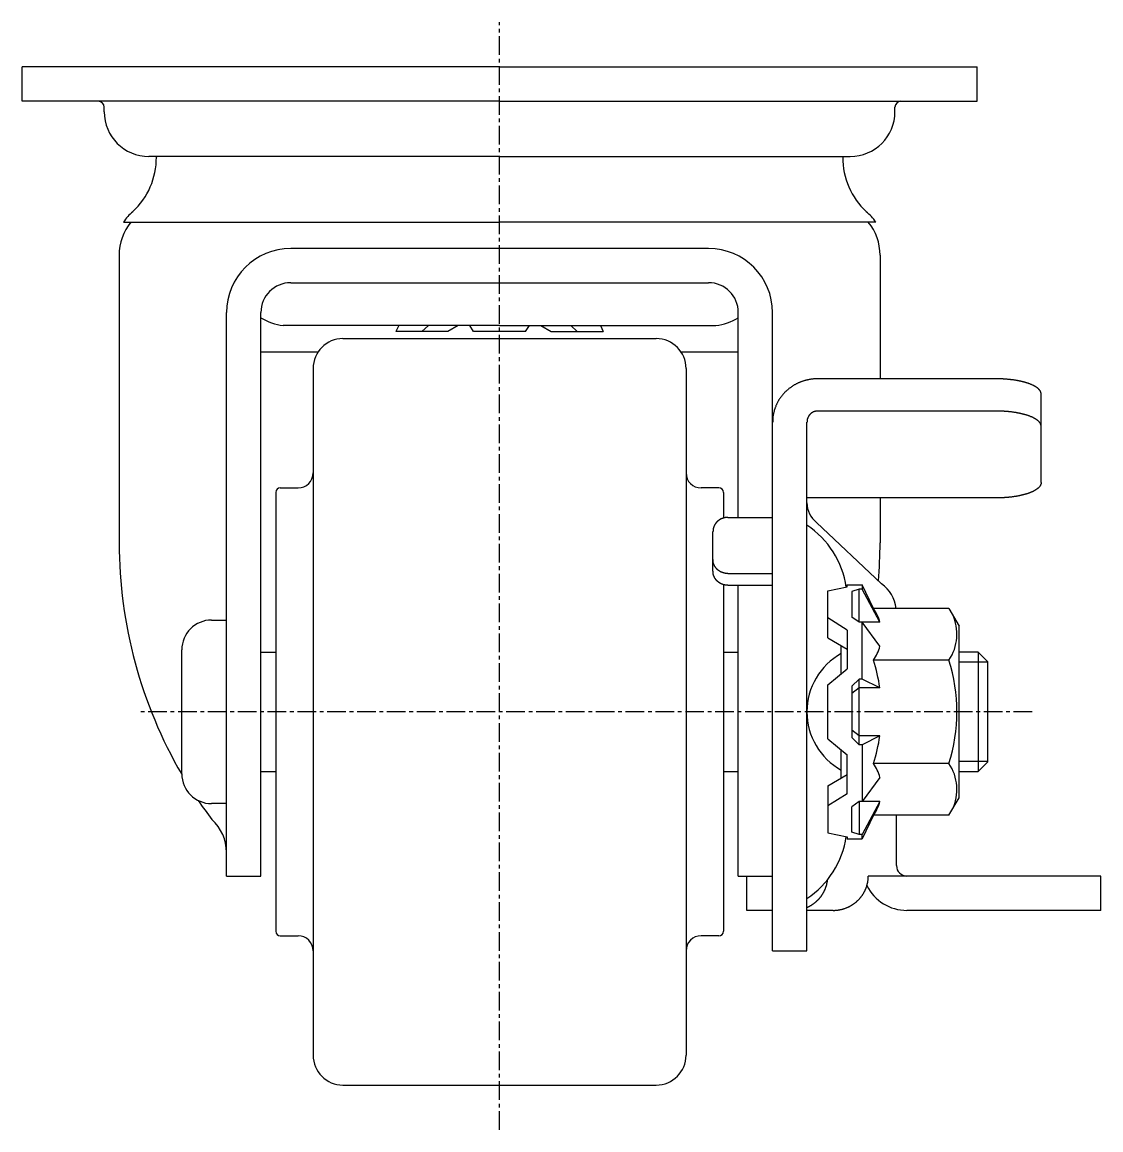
# Model space of a CAD drawing. Extents: x -3854 to -3650, y -478 to -148.
# Drawn here: x -3853.8 to -3781.5, y -350.7 to -276.5 of the extents above; entities that cross this region are included whole.
import ezdxf

# ---------------------------------------------------------------- set-up
doc = ezdxf.new("R2010")
doc.units = 0
doc.linetypes.add('CENTER', pattern=[2, 1.25, -0.25, 0.25, -0.25])
doc.layers.get('0').update_dxf_attribs({"linetype": 'CONTINUOUS'})
doc.layers.get('DEFPOINTS').update_dxf_attribs({"linetype": 'CONTINUOUS'})
doc.layers.add('CENTER', color=1, linetype='CENTER')

msp = doc.modelspace()

# ---------------------------------------------------------------- linework, layer by layer
at = {"color": 7, "linetype": 'CONTINUOUS'}
for p, q in [((-3821.774, -279.506), (-3853.774, -279.506)), ((-3853.774, -281.806), (-3853.774, -279.506)), ((-3821.774, -279.506), (-3789.774, -279.506)), ((-3789.774, -281.806), (-3789.774, -279.506)), ((-3821.774, -281.806), (-3853.774, -281.806)), ((-3821.774, -281.806), (-3789.774, -281.806)), ((-3848.274, -282.506), (-3848.274, -282.206)), ((-3795.274, -282.506), (-3795.274, -282.206)), ((-3821.774, -285.506), (-3845.274, -285.506)), ((-3844.774, -285.506), (-3844.774, -285.557)), ((-3821.774, -285.506), (-3798.274, -285.506)), ((-3798.774, -285.506), (-3798.774, -285.557)), ((-3846.992, -289.906), (-3821.774, -289.906)), ((-3796.557, -289.906), (-3821.774, -289.906)), ((-3847.274, -292.116), (-3847.274, -311.384)), ((-3807.774, -291.666), (-3835.774, -291.666)), ((-3796.274, -292.116), (-3796.274, -300.399)), ((-3835.774, -293.958), (-3807.774, -293.958)), ((-3840.074, -333.706), (-3840.074, -295.966)), ((-3837.774, -333.706), (-3837.774, -295.958)), ((-3805.774, -309.682), (-3805.774, -295.958)), ((-3803.474, -338.706), (-3803.474, -295.966)), ((-3821.774, -296.831), (-3836.274, -296.831)), ((-3828.531, -296.831), (-3828.724, -297.231)), ((-3825.239, -297.231), (-3828.724, -297.231)), ((-3826.548, -296.831), (-3826.982, -297.231)), ((-3824.546, -296.831), (-3825.239, -297.231)), ((-3823.517, -297.231), (-3823.777, -296.831)), ((-3820.032, -297.231), (-3823.517, -297.231)), ((-3821.774, -296.831), (-3807.274, -296.831)), ((-3820.032, -297.231), (-3819.772, -296.831)), ((-3819.003, -296.831), (-3818.31, -297.231)), ((-3818.31, -297.231), (-3814.824, -297.231)), ((-3817.001, -296.831), (-3816.567, -297.231)), ((-3815.018, -296.831), (-3814.824, -297.231)), ((-3832.274, -297.706), (-3811.274, -297.706)), ((-3833.951, -298.616), (-3837.774, -298.616)), ((-3805.774, -298.616), (-3809.598, -298.616)), ((-3834.274, -299.706), (-3834.274, -345.706)), ((-3809.274, -299.706), (-3809.274, -345.706)), ((-3788.474, -300.399), (-3800.474, -300.399)), ((-3785.474, -307.349), (-3785.474, -301.425)), ((-3788.474, -302.56), (-3800.474, -302.56)), ((-3801.174, -338.706), (-3801.174, -303.299)), ((-3836.474, -307.706), (-3835.274, -307.706)), ((-3807.074, -307.706), (-3808.274, -307.706)), ((-3836.774, -308.006), (-3836.774, -337.406)), ((-3806.774, -308.006), (-3806.774, -309.725)), ((-3788.474, -308.375), (-3801.174, -308.375)), ((-3796.274, -308.375), (-3796.274, -311.384)), ((-3806.474, -309.682), (-3803.474, -309.682)), ((-3796.174, -314.127), (-3800.534, -310.023)), ((-3807.474, -313.287), (-3807.474, -310.621)), ((-3807.474, -313.44), (-3807.461, -313.44)), ((-3806.474, -313.44), (-3803.474, -313.44)), ((-3806.774, -314.184), (-3806.774, -337.406)), ((-3806.474, -314.227), (-3803.474, -314.227)), ((-3805.774, -333.706), (-3805.774, -314.227)), ((-3799.774, -314.611), (-3798.474, -314.34)), ((-3798.474, -314.206), (-3797.474, -314.206)), ((-3798.474, -314.34), (-3798.474, -314.206)), ((-3797.674, -314.496), (-3798.174, -314.64)), ((-3797.674, -316.696), (-3797.674, -314.496)), ((-3797.474, -314.496), (-3797.674, -314.496)), ((-3796.711, -315.778), (-3797.474, -314.206)), ((-3797.474, -314.206), (-3797.474, -314.496)), ((-3796.283, -316.706), (-3797.474, -314.496)), ((-3799.774, -317.757), (-3799.774, -314.611)), ((-3798.174, -314.64), (-3798.174, -316.353)), ((-3791.655, -315.778), (-3796.711, -315.778)), ((-3791.655, -315.778), (-3790.974, -316.956)), ((-3841.074, -316.556), (-3840.074, -316.556)), ((-3798.474, -317.224), (-3799.774, -316.415)), ((-3797.674, -316.696), (-3798.174, -316.353)), ((-3797.474, -316.696), (-3797.674, -316.696)), ((-3797.474, -320.506), (-3797.474, -316.696)), ((-3796.283, -318.314), (-3797.474, -316.696)), ((-3796.283, -316.706), (-3797.467, -316.706)), ((-3798.474, -317.224), (-3798.474, -319.822)), ((-3790.974, -328.456), (-3790.974, -316.956)), ((-3799.774, -317.757), (-3798.474, -318.503)), ((-3798.874, -320.154), (-3798.874, -318.273)), ((-3843.074, -326.856), (-3843.074, -318.556)), ((-3837.774, -318.706), (-3836.774, -318.706)), ((-3806.774, -318.706), (-3805.774, -318.706)), ((-3789.699, -318.706), (-3790.974, -318.706)), ((-3789.699, -318.706), (-3789.699, -326.706)), ((-3789.699, -318.706), (-3789.074, -319.331)), ((-3791.655, -319.242), (-3796.711, -319.242)), ((-3789.074, -319.331), (-3789.074, -326.081)), ((-3799.774, -320.902), (-3798.474, -319.822)), ((-3797.674, -320.506), (-3798.174, -320.993)), ((-3797.474, -320.506), (-3797.674, -320.506)), ((-3797.674, -324.906), (-3797.674, -320.506)), ((-3796.289, -321.099), (-3797.474, -320.506)), ((-3799.774, -324.51), (-3799.774, -320.902)), ((-3798.174, -320.993), (-3798.174, -324.42)), ((-3797.674, -321.099), (-3798.174, -321.482)), ((-3796.289, -321.099), (-3797.674, -321.099)), ((-3797.674, -324.314), (-3798.174, -323.93)), ((-3799.774, -324.51), (-3798.474, -325.591)), ((-3797.674, -324.906), (-3798.174, -324.42)), ((-3796.289, -324.314), (-3797.674, -324.314)), ((-3797.474, -324.906), (-3797.674, -324.906)), ((-3796.289, -324.314), (-3797.474, -324.906)), ((-3797.474, -324.906), (-3797.474, -328.717)), ((-3798.874, -327.14), (-3798.874, -325.258)), ((-3798.474, -328.189), (-3798.474, -325.591)), ((-3791.655, -326.17), (-3796.711, -326.17)), ((-3789.699, -326.706), (-3789.074, -326.081)), ((-3837.774, -326.706), (-3836.774, -326.706)), ((-3806.774, -326.706), (-3805.774, -326.706)), ((-3799.774, -327.656), (-3798.474, -326.91)), ((-3796.283, -327.099), (-3797.474, -328.717)), ((-3790.974, -326.706), (-3789.699, -326.706)), ((-3799.774, -327.656), (-3799.774, -330.802)), ((-3798.474, -328.189), (-3799.774, -328.998)), ((-3791.655, -329.635), (-3790.974, -328.456)), ((-3840.074, -328.856), (-3841.074, -328.856)), ((-3797.674, -328.717), (-3798.174, -329.06)), ((-3798.174, -330.773), (-3798.174, -329.06)), ((-3797.474, -328.717), (-3797.674, -328.717)), ((-3797.674, -328.717), (-3797.674, -330.917)), ((-3796.283, -328.706), (-3797.474, -330.917)), ((-3796.283, -328.706), (-3797.467, -328.706)), ((-3796.711, -329.635), (-3797.474, -331.206)), ((-3791.655, -329.635), (-3796.711, -329.635)), ((-3795.174, -333.006), (-3795.174, -329.635)), ((-3799.774, -330.802), (-3798.474, -331.073)), ((-3797.674, -330.917), (-3798.174, -330.773)), ((-3797.474, -330.917), (-3797.674, -330.917)), ((-3797.474, -331.206), (-3797.474, -330.917)), ((-3798.474, -331.073), (-3798.474, -331.206)), ((-3798.474, -331.206), (-3797.474, -331.206)), ((-3840.074, -333.706), (-3837.774, -333.706)), ((-3805.774, -333.706), (-3803.474, -333.706)), ((-3805.194, -336.006), (-3805.194, -333.706)), ((-3781.474, -333.706), (-3797.064, -333.706)), ((-3781.474, -336.006), (-3781.474, -333.706)), ((-3803.474, -336.006), (-3805.194, -336.006)), ((-3799.424, -336.006), (-3801.174, -336.006)), ((-3781.474, -336.006), (-3794.474, -336.006)), ((-3836.474, -337.706), (-3835.274, -337.706)), ((-3807.074, -337.706), (-3808.274, -337.706)), ((-3803.474, -338.706), (-3801.174, -338.706)), ((-3832.274, -347.706), (-3811.274, -347.706))]:
    msp.add_line(p, q, dxfattribs=at)
at = {"color": 3, "linetype": 'CONTINUOUS'}
for p, q in [((-3789.074, -319.383), (-3790.974, -319.383)), ((-3789.074, -326.03), (-3790.974, -326.03))]:
    msp.add_line(p, q, dxfattribs=at)
at = {"color": 7, "linetype": 'CONTINUOUS'}
for points in [[(-3800.47, -300.399, 0), (-3800.51, -300.399, 0), (-3800.55, -300.4, 0), (-3800.58, -300.401, 0), (-3800.62, -300.403, 0), (-3800.66, -300.405, 0), (-3800.7, -300.407, 0), (-3800.73, -300.41, 0), (-3800.77, -300.413, 0), (-3800.81, -300.417, 0), (-3800.84, -300.421, 0), (-3800.88, -300.425, 0), (-3800.91, -300.43, 0), (-3800.95, -300.436, 0), (-3800.99, -300.442, 0), (-3801.02, -300.448, 0), (-3801.06, -300.455, 0), (-3801.1, -300.462, 0), (-3801.13, -300.47, 0), (-3801.17, -300.478, 0), (-3801.2, -300.486, 0), (-3801.24, -300.495, 0), (-3801.27, -300.504, 0), (-3801.31, -300.514, 0), (-3801.35, -300.524, 0), (-3801.38, -300.534, 0), (-3801.42, -300.545, 0), (-3801.45, -300.557, 0), (-3801.49, -300.569, 0), (-3801.52, -300.581, 0), (-3801.55, -300.593, 0), (-3801.59, -300.606, 0), (-3801.62, -300.62, 0), (-3801.66, -300.634, 0), (-3801.69, -300.648, 0), (-3801.72, -300.663, 0), (-3801.76, -300.678, 0), (-3801.79, -300.693, 0), (-3801.82, -300.709, 0), (-3801.86, -300.725, 0), (-3801.89, -300.742, 0), (-3801.92, -300.759, 0), (-3801.95, -300.776, 0), (-3801.99, -300.794, 0), (-3802.02, -300.812, 0), (-3802.05, -300.83, 0), (-3802.08, -300.849, 0), (-3802.11, -300.868, 0), (-3802.14, -300.888, 0), (-3802.17, -300.908, 0), (-3802.2, -300.928, 0), (-3802.23, -300.949, 0), (-3802.26, -300.97, 0), (-3802.29, -300.991, 0), (-3802.32, -301.013, 0), (-3802.35, -301.035, 0), (-3802.38, -301.057, 0), (-3802.41, -301.08, 0), (-3802.43, -301.103, 0), (-3802.46, -301.127, 0), (-3802.49, -301.15, 0), (-3802.52, -301.174, 0), (-3802.54, -301.199, 0), (-3802.57, -301.224, 0), (-3802.6, -301.249, 0), (-3802.62, -301.274, 0), (-3802.65, -301.3, 0), (-3802.67, -301.325, 0), (-3802.7, -301.352, 0), (-3802.72, -301.378, 0), (-3802.75, -301.405, 0), (-3802.77, -301.432, 0), (-3802.79, -301.459, 0), (-3802.82, -301.487, 0), (-3802.84, -301.515, 0), (-3802.86, -301.543, 0), (-3802.88, -301.572, 0), (-3802.91, -301.6, 0), (-3802.93, -301.629, 0), (-3802.95, -301.659, 0), (-3802.97, -301.688, 0), (-3802.99, -301.718, 0), (-3803.01, -301.748, 0), (-3803.03, -301.778, 0), (-3803.05, -301.808, 0), (-3803.07, -301.839, 0), (-3803.08, -301.87, 0), (-3803.1, -301.901, 0), (-3803.12, -301.932, 0), (-3803.14, -301.964, 0), (-3803.15, -301.995, 0), (-3803.17, -302.027, 0), (-3803.19, -302.059, 0), (-3803.2, -302.092, 0), (-3803.22, -302.124, 0), (-3803.23, -302.157, 0), (-3803.25, -302.19, 0), (-3803.26, -302.223, 0), (-3803.27, -302.256, 0), (-3803.29, -302.289, 0), (-3803.3, -302.322, 0), (-3803.31, -302.356, 0), (-3803.32, -302.39, 0), (-3803.33, -302.424, 0), (-3803.35, -302.458, 0), (-3803.36, -302.492, 0), (-3803.37, -302.526, 0), (-3803.38, -302.56, 0), (-3803.38, -302.595, 0), (-3803.39, -302.629, 0), (-3803.4, -302.664, 0), (-3803.41, -302.699, 0), (-3803.42, -302.734, 0), (-3803.42, -302.769, 0), (-3803.43, -302.804, 0), (-3803.44, -302.839, 0), (-3803.44, -302.874, 0), (-3803.45, -302.909, 0), (-3803.45, -302.944, 0), (-3803.46, -302.98, 0), (-3803.46, -303.015, 0), (-3803.46, -303.051, 0), (-3803.47, -303.086, 0), (-3803.47, -303.122, 0), (-3803.47, -303.157, 0), (-3803.47, -303.193, 0), (-3803.47, -303.228, 0), (-3803.47, -303.264, 0), (-3803.47, -303.299, 0)], [(-3785.47, -301.425, 0), (-3785.47, -301.413, 0), (-3785.48, -301.4, 0), (-3785.48, -301.387, 0), (-3785.48, -301.375, 0), (-3785.48, -301.362, 0), (-3785.48, -301.35, 0), (-3785.49, -301.337, 0), (-3785.49, -301.325, 0), (-3785.49, -301.312, 0), (-3785.5, -301.3, 0), (-3785.5, -301.287, 0), (-3785.51, -301.275, 0), (-3785.51, -301.262, 0), (-3785.52, -301.25, 0), (-3785.53, -301.237, 0), (-3785.53, -301.225, 0), (-3785.54, -301.213, 0), (-3785.55, -301.2, 0), (-3785.56, -301.188, 0), (-3785.56, -301.176, 0), (-3785.57, -301.164, 0), (-3785.58, -301.151, 0), (-3785.59, -301.139, 0), (-3785.6, -301.127, 0), (-3785.61, -301.115, 0), (-3785.63, -301.103, 0), (-3785.64, -301.091, 0), (-3785.65, -301.079, 0), (-3785.66, -301.068, 0), (-3785.68, -301.056, 0), (-3785.69, -301.044, 0), (-3785.7, -301.032, 0), (-3785.72, -301.021, 0), (-3785.73, -301.009, 0), (-3785.75, -300.998, 0), (-3785.76, -300.986, 0), (-3785.78, -300.975, 0), (-3785.79, -300.964, 0), (-3785.81, -300.953, 0), (-3785.83, -300.941, 0), (-3785.85, -300.93, 0), (-3785.86, -300.919, 0), (-3785.88, -300.908, 0), (-3785.9, -300.898, 0), (-3785.92, -300.887, 0), (-3785.94, -300.876, 0), (-3785.96, -300.866, 0), (-3785.98, -300.855, 0), (-3786, -300.845, 0), (-3786.02, -300.834, 0), (-3786.04, -300.824, 0), (-3786.06, -300.814, 0), (-3786.09, -300.804, 0), (-3786.11, -300.794, 0), (-3786.13, -300.784, 0), (-3786.16, -300.774, 0), (-3786.18, -300.765, 0), (-3786.2, -300.755, 0), (-3786.23, -300.745, 0), (-3786.25, -300.736, 0), (-3786.28, -300.727, 0), (-3786.3, -300.718, 0), (-3786.33, -300.709, 0), (-3786.35, -300.7, 0), (-3786.38, -300.691, 0), (-3786.41, -300.682, 0), (-3786.43, -300.673, 0), (-3786.46, -300.665, 0), (-3786.49, -300.656, 0), (-3786.51, -300.648, 0), (-3786.54, -300.64, 0), (-3786.57, -300.632, 0), (-3786.6, -300.624, 0), (-3786.63, -300.616, 0), (-3786.66, -300.609, 0), (-3786.69, -300.601, 0), (-3786.72, -300.594, 0), (-3786.75, -300.586, 0), (-3786.78, -300.579, 0), (-3786.81, -300.572, 0), (-3786.84, -300.565, 0), (-3786.87, -300.558, 0), (-3786.9, -300.552, 0), (-3786.93, -300.545, 0), (-3786.96, -300.539, 0), (-3787, -300.532, 0), (-3787.03, -300.526, 0), (-3787.06, -300.52, 0), (-3787.09, -300.514, 0), (-3787.13, -300.509, 0), (-3787.16, -300.503, 0), (-3787.19, -300.498, 0), (-3787.23, -300.492, 0), (-3787.26, -300.487, 0), (-3787.29, -300.482, 0), (-3787.33, -300.477, 0), (-3787.36, -300.472, 0), (-3787.39, -300.468, 0), (-3787.43, -300.463, 0), (-3787.46, -300.459, 0), (-3787.5, -300.455, 0), (-3787.53, -300.451, 0), (-3787.57, -300.447, 0), (-3787.6, -300.443, 0), (-3787.64, -300.44, 0), (-3787.67, -300.436, 0), (-3787.71, -300.433, 0), (-3787.75, -300.43, 0), (-3787.78, -300.427, 0), (-3787.82, -300.424, 0), (-3787.85, -300.421, 0), (-3787.89, -300.419, 0), (-3787.93, -300.416, 0), (-3787.96, -300.414, 0), (-3788, -300.412, 0), (-3788.03, -300.41, 0), (-3788.07, -300.408, 0), (-3788.11, -300.407, 0), (-3788.14, -300.405, 0), (-3788.18, -300.404, 0), (-3788.22, -300.403, 0), (-3788.25, -300.402, 0), (-3788.29, -300.401, 0), (-3788.33, -300.4, 0), (-3788.36, -300.4, 0), (-3788.4, -300.399, 0), (-3788.44, -300.399, 0), (-3788.47, -300.399, 0)], [(-3800.47, -302.56, 0), (-3800.48, -302.56, 0), (-3800.49, -302.561, 0), (-3800.5, -302.561, 0), (-3800.51, -302.561, 0), (-3800.52, -302.562, 0), (-3800.53, -302.562, 0), (-3800.53, -302.563, 0), (-3800.54, -302.564, 0), (-3800.55, -302.565, 0), (-3800.56, -302.566, 0), (-3800.57, -302.567, 0), (-3800.58, -302.568, 0), (-3800.59, -302.57, 0), (-3800.59, -302.571, 0), (-3800.6, -302.573, 0), (-3800.61, -302.575, 0), (-3800.62, -302.576, 0), (-3800.63, -302.578, 0), (-3800.64, -302.58, 0), (-3800.64, -302.582, 0), (-3800.65, -302.585, 0), (-3800.66, -302.587, 0), (-3800.67, -302.59, 0), (-3800.68, -302.592, 0), (-3800.69, -302.595, 0), (-3800.69, -302.598, 0), (-3800.7, -302.601, 0), (-3800.71, -302.604, 0), (-3800.72, -302.607, 0), (-3800.73, -302.61, 0), (-3800.73, -302.613, 0), (-3800.74, -302.617, 0), (-3800.75, -302.62, 0), (-3800.76, -302.624, 0), (-3800.77, -302.627, 0), (-3800.77, -302.631, 0), (-3800.78, -302.635, 0), (-3800.79, -302.639, 0), (-3800.8, -302.643, 0), (-3800.8, -302.648, 0), (-3800.81, -302.652, 0), (-3800.82, -302.656, 0), (-3800.83, -302.661, 0), (-3800.83, -302.666, 0), (-3800.84, -302.67, 0), (-3800.85, -302.675, 0), (-3800.86, -302.68, 0), (-3800.86, -302.685, 0), (-3800.87, -302.69, 0), (-3800.88, -302.695, 0), (-3800.88, -302.7, 0), (-3800.89, -302.706, 0), (-3800.9, -302.711, 0), (-3800.91, -302.717, 0), (-3800.91, -302.722, 0), (-3800.92, -302.728, 0), (-3800.93, -302.734, 0), (-3800.93, -302.74, 0), (-3800.94, -302.746, 0), (-3800.94, -302.752, 0), (-3800.95, -302.758, 0), (-3800.96, -302.764, 0), (-3800.96, -302.77, 0), (-3800.97, -302.777, 0), (-3800.98, -302.783, 0), (-3800.98, -302.79, 0), (-3800.99, -302.796, 0), (-3800.99, -302.803, 0), (-3801, -302.81, 0), (-3801, -302.817, 0), (-3801.01, -302.824, 0), (-3801.02, -302.831, 0), (-3801.02, -302.838, 0), (-3801.03, -302.845, 0), (-3801.03, -302.852, 0), (-3801.04, -302.859, 0), (-3801.04, -302.866, 0), (-3801.05, -302.874, 0), (-3801.05, -302.881, 0), (-3801.06, -302.889, 0), (-3801.06, -302.896, 0), (-3801.07, -302.904, 0), (-3801.07, -302.912, 0), (-3801.07, -302.919, 0), (-3801.08, -302.927, 0), (-3801.08, -302.935, 0), (-3801.09, -302.943, 0), (-3801.09, -302.951, 0), (-3801.1, -302.959, 0), (-3801.1, -302.967, 0), (-3801.1, -302.975, 0), (-3801.11, -302.983, 0), (-3801.11, -302.992, 0), (-3801.11, -303, 0), (-3801.12, -303.008, 0), (-3801.12, -303.017, 0), (-3801.12, -303.025, 0), (-3801.13, -303.033, 0), (-3801.13, -303.042, 0), (-3801.13, -303.05, 0), (-3801.14, -303.059, 0), (-3801.14, -303.068, 0), (-3801.14, -303.076, 0), (-3801.14, -303.085, 0), (-3801.15, -303.094, 0), (-3801.15, -303.102, 0), (-3801.15, -303.111, 0), (-3801.15, -303.12, 0), (-3801.16, -303.129, 0), (-3801.16, -303.138, 0), (-3801.16, -303.146, 0), (-3801.16, -303.155, 0), (-3801.16, -303.164, 0), (-3801.16, -303.173, 0), (-3801.17, -303.182, 0), (-3801.17, -303.191, 0), (-3801.17, -303.2, 0), (-3801.17, -303.209, 0), (-3801.17, -303.218, 0), (-3801.17, -303.227, 0), (-3801.17, -303.236, 0), (-3801.17, -303.245, 0), (-3801.17, -303.254, 0), (-3801.17, -303.263, 0), (-3801.17, -303.272, 0), (-3801.17, -303.281, 0), (-3801.17, -303.29, 0), (-3801.17, -303.299, 0)], [(-3785.47, -303.586, 0), (-3785.47, -303.574, 0), (-3785.48, -303.561, 0), (-3785.48, -303.549, 0), (-3785.48, -303.536, 0), (-3785.48, -303.523, 0), (-3785.48, -303.511, 0), (-3785.49, -303.498, 0), (-3785.49, -303.486, 0), (-3785.49, -303.473, 0), (-3785.5, -303.461, 0), (-3785.5, -303.448, 0), (-3785.51, -303.436, 0), (-3785.51, -303.423, 0), (-3785.52, -303.411, 0), (-3785.53, -303.399, 0), (-3785.53, -303.386, 0), (-3785.54, -303.374, 0), (-3785.55, -303.362, 0), (-3785.56, -303.349, 0), (-3785.56, -303.337, 0), (-3785.57, -303.325, 0), (-3785.58, -303.313, 0), (-3785.59, -303.301, 0), (-3785.6, -303.289, 0), (-3785.61, -303.277, 0), (-3785.63, -303.265, 0), (-3785.64, -303.253, 0), (-3785.65, -303.241, 0), (-3785.66, -303.229, 0), (-3785.68, -303.217, 0), (-3785.69, -303.205, 0), (-3785.7, -303.194, 0), (-3785.72, -303.182, 0), (-3785.73, -303.171, 0), (-3785.75, -303.159, 0), (-3785.76, -303.148, 0), (-3785.78, -303.136, 0), (-3785.79, -303.125, 0), (-3785.81, -303.114, 0), (-3785.83, -303.103, 0), (-3785.85, -303.092, 0), (-3785.86, -303.081, 0), (-3785.88, -303.07, 0), (-3785.9, -303.059, 0), (-3785.92, -303.048, 0), (-3785.94, -303.037, 0), (-3785.96, -303.027, 0), (-3785.98, -303.016, 0), (-3786, -303.006, 0), (-3786.02, -302.996, 0), (-3786.04, -302.985, 0), (-3786.06, -302.975, 0), (-3786.09, -302.965, 0), (-3786.11, -302.955, 0), (-3786.13, -302.945, 0), (-3786.16, -302.935, 0), (-3786.18, -302.926, 0), (-3786.2, -302.916, 0), (-3786.23, -302.907, 0), (-3786.25, -302.897, 0), (-3786.28, -302.888, 0), (-3786.3, -302.879, 0), (-3786.33, -302.87, 0), (-3786.35, -302.861, 0), (-3786.38, -302.852, 0), (-3786.41, -302.843, 0), (-3786.43, -302.835, 0), (-3786.46, -302.826, 0), (-3786.49, -302.818, 0), (-3786.51, -302.809, 0), (-3786.54, -302.801, 0), (-3786.57, -302.793, 0), (-3786.6, -302.785, 0), (-3786.63, -302.778, 0), (-3786.66, -302.77, 0), (-3786.69, -302.762, 0), (-3786.72, -302.755, 0), (-3786.75, -302.748, 0), (-3786.78, -302.74, 0), (-3786.81, -302.733, 0), (-3786.84, -302.726, 0), (-3786.87, -302.72, 0), (-3786.9, -302.713, 0), (-3786.93, -302.706, 0), (-3786.96, -302.7, 0), (-3787, -302.694, 0), (-3787.03, -302.688, 0), (-3787.06, -302.682, 0), (-3787.09, -302.676, 0), (-3787.13, -302.67, 0), (-3787.16, -302.664, 0), (-3787.19, -302.659, 0), (-3787.23, -302.654, 0), (-3787.26, -302.648, 0), (-3787.29, -302.643, 0), (-3787.33, -302.638, 0), (-3787.36, -302.634, 0), (-3787.39, -302.629, 0), (-3787.43, -302.625, 0), (-3787.46, -302.62, 0), (-3787.5, -302.616, 0), (-3787.53, -302.612, 0), (-3787.57, -302.608, 0), (-3787.6, -302.605, 0), (-3787.64, -302.601, 0), (-3787.67, -302.598, 0), (-3787.71, -302.594, 0), (-3787.75, -302.591, 0), (-3787.78, -302.588, 0), (-3787.82, -302.585, 0), (-3787.85, -302.583, 0), (-3787.89, -302.58, 0), (-3787.93, -302.578, 0), (-3787.96, -302.575, 0), (-3788, -302.573, 0), (-3788.03, -302.571, 0), (-3788.07, -302.57, 0), (-3788.11, -302.568, 0), (-3788.14, -302.567, 0), (-3788.18, -302.565, 0), (-3788.22, -302.564, 0), (-3788.25, -302.563, 0), (-3788.29, -302.562, 0), (-3788.33, -302.562, 0), (-3788.36, -302.561, 0), (-3788.4, -302.561, 0), (-3788.44, -302.56, 0), (-3788.47, -302.56, 0)], [(-3785.47, -307.349, 0), (-3785.47, -307.361, 0), (-3785.48, -307.374, 0), (-3785.48, -307.386, 0), (-3785.48, -307.399, 0), (-3785.48, -307.412, 0), (-3785.48, -307.424, 0), (-3785.49, -307.437, 0), (-3785.49, -307.449, 0), (-3785.49, -307.462, 0), (-3785.5, -307.474, 0), (-3785.5, -307.487, 0), (-3785.51, -307.499, 0), (-3785.51, -307.512, 0), (-3785.52, -307.524, 0), (-3785.53, -307.536, 0), (-3785.53, -307.549, 0), (-3785.54, -307.561, 0), (-3785.55, -307.573, 0), (-3785.56, -307.586, 0), (-3785.56, -307.598, 0), (-3785.57, -307.61, 0), (-3785.58, -307.622, 0), (-3785.59, -307.634, 0), (-3785.6, -307.646, 0), (-3785.61, -307.659, 0), (-3785.63, -307.67, 0), (-3785.64, -307.682, 0), (-3785.65, -307.694, 0), (-3785.66, -307.706, 0), (-3785.68, -307.718, 0), (-3785.69, -307.73, 0), (-3785.7, -307.741, 0), (-3785.72, -307.753, 0), (-3785.73, -307.764, 0), (-3785.75, -307.776, 0), (-3785.76, -307.787, 0), (-3785.78, -307.799, 0), (-3785.79, -307.81, 0), (-3785.81, -307.821, 0), (-3785.83, -307.832, 0), (-3785.85, -307.843, 0), (-3785.86, -307.854, 0), (-3785.88, -307.865, 0), (-3785.9, -307.876, 0), (-3785.92, -307.887, 0), (-3785.94, -307.898, 0), (-3785.96, -307.908, 0), (-3785.98, -307.919, 0), (-3786, -307.929, 0), (-3786.02, -307.939, 0), (-3786.04, -307.95, 0), (-3786.06, -307.96, 0), (-3786.09, -307.97, 0), (-3786.11, -307.98, 0), (-3786.13, -307.99, 0), (-3786.16, -308, 0), (-3786.18, -308.009, 0), (-3786.2, -308.019, 0), (-3786.23, -308.028, 0), (-3786.25, -308.038, 0), (-3786.28, -308.047, 0), (-3786.3, -308.056, 0), (-3786.33, -308.065, 0), (-3786.35, -308.074, 0), (-3786.38, -308.083, 0), (-3786.41, -308.092, 0), (-3786.43, -308.1, 0), (-3786.46, -308.109, 0), (-3786.49, -308.117, 0), (-3786.51, -308.126, 0), (-3786.54, -308.134, 0), (-3786.57, -308.142, 0), (-3786.6, -308.15, 0), (-3786.63, -308.158, 0), (-3786.66, -308.165, 0), (-3786.69, -308.173, 0), (-3786.72, -308.18, 0), (-3786.75, -308.188, 0), (-3786.78, -308.195, 0), (-3786.81, -308.202, 0), (-3786.84, -308.209, 0), (-3786.87, -308.215, 0), (-3786.9, -308.222, 0), (-3786.93, -308.229, 0), (-3786.96, -308.235, 0), (-3787, -308.241, 0), (-3787.03, -308.248, 0), (-3787.06, -308.254, 0), (-3787.09, -308.259, 0), (-3787.13, -308.265, 0), (-3787.16, -308.271, 0), (-3787.19, -308.276, 0), (-3787.23, -308.281, 0), (-3787.26, -308.287, 0), (-3787.29, -308.292, 0), (-3787.33, -308.297, 0), (-3787.36, -308.301, 0), (-3787.39, -308.306, 0), (-3787.43, -308.31, 0), (-3787.46, -308.315, 0), (-3787.5, -308.319, 0), (-3787.53, -308.323, 0), (-3787.57, -308.327, 0), (-3787.6, -308.331, 0), (-3787.64, -308.334, 0), (-3787.67, -308.338, 0), (-3787.71, -308.341, 0), (-3787.75, -308.344, 0), (-3787.78, -308.347, 0), (-3787.82, -308.35, 0), (-3787.85, -308.352, 0), (-3787.89, -308.355, 0), (-3787.93, -308.357, 0), (-3787.96, -308.36, 0), (-3788, -308.362, 0), (-3788.03, -308.364, 0), (-3788.07, -308.365, 0), (-3788.11, -308.367, 0), (-3788.14, -308.368, 0), (-3788.18, -308.37, 0), (-3788.22, -308.371, 0), (-3788.25, -308.372, 0), (-3788.29, -308.373, 0), (-3788.33, -308.373, 0), (-3788.36, -308.374, 0), (-3788.4, -308.374, 0), (-3788.44, -308.375, 0), (-3788.47, -308.375, 0)], [(-3806.47, -309.682, 0), (-3806.49, -309.682, 0), (-3806.5, -309.682, 0), (-3806.51, -309.682, 0), (-3806.52, -309.683, 0), (-3806.54, -309.683, 0), (-3806.55, -309.684, 0), (-3806.56, -309.685, 0), (-3806.57, -309.686, 0), (-3806.58, -309.687, 0), (-3806.6, -309.689, 0), (-3806.61, -309.69, 0), (-3806.62, -309.692, 0), (-3806.63, -309.694, 0), (-3806.65, -309.695, 0), (-3806.66, -309.697, 0), (-3806.67, -309.7, 0), (-3806.68, -309.702, 0), (-3806.69, -309.704, 0), (-3806.71, -309.707, 0), (-3806.72, -309.71, 0), (-3806.73, -309.713, 0), (-3806.74, -309.716, 0), (-3806.75, -309.719, 0), (-3806.76, -309.722, 0), (-3806.78, -309.726, 0), (-3806.79, -309.729, 0), (-3806.8, -309.733, 0), (-3806.81, -309.737, 0), (-3806.82, -309.741, 0), (-3806.83, -309.745, 0), (-3806.85, -309.749, 0), (-3806.86, -309.753, 0), (-3806.87, -309.758, 0), (-3806.88, -309.762, 0), (-3806.89, -309.767, 0), (-3806.9, -309.772, 0), (-3806.91, -309.777, 0), (-3806.92, -309.782, 0), (-3806.94, -309.787, 0), (-3806.95, -309.793, 0), (-3806.96, -309.798, 0), (-3806.97, -309.804, 0), (-3806.98, -309.809, 0), (-3806.99, -309.815, 0), (-3807, -309.821, 0), (-3807.01, -309.827, 0), (-3807.02, -309.834, 0), (-3807.03, -309.84, 0), (-3807.04, -309.846, 0), (-3807.05, -309.853, 0), (-3807.06, -309.86, 0), (-3807.07, -309.867, 0), (-3807.08, -309.873, 0), (-3807.09, -309.881, 0), (-3807.1, -309.888, 0), (-3807.11, -309.895, 0), (-3807.12, -309.902, 0), (-3807.13, -309.91, 0), (-3807.14, -309.917, 0), (-3807.15, -309.925, 0), (-3807.16, -309.933, 0), (-3807.16, -309.941, 0), (-3807.17, -309.949, 0), (-3807.18, -309.957, 0), (-3807.19, -309.965, 0), (-3807.2, -309.973, 0), (-3807.21, -309.982, 0), (-3807.22, -309.99, 0), (-3807.22, -309.999, 0), (-3807.23, -310.008, 0), (-3807.24, -310.016, 0), (-3807.25, -310.025, 0), (-3807.26, -310.034, 0), (-3807.26, -310.043, 0), (-3807.27, -310.052, 0), (-3807.28, -310.062, 0), (-3807.28, -310.071, 0), (-3807.29, -310.08, 0), (-3807.3, -310.09, 0), (-3807.31, -310.099, 0), (-3807.31, -310.109, 0), (-3807.32, -310.119, 0), (-3807.33, -310.128, 0), (-3807.33, -310.138, 0), (-3807.34, -310.148, 0), (-3807.34, -310.158, 0), (-3807.35, -310.168, 0), (-3807.36, -310.178, 0), (-3807.36, -310.189, 0), (-3807.37, -310.199, 0), (-3807.37, -310.209, 0), (-3807.38, -310.22, 0), (-3807.38, -310.23, 0), (-3807.39, -310.241, 0), (-3807.39, -310.251, 0), (-3807.4, -310.262, 0), (-3807.4, -310.272, 0), (-3807.41, -310.283, 0), (-3807.41, -310.294, 0), (-3807.42, -310.305, 0), (-3807.42, -310.316, 0), (-3807.42, -310.327, 0), (-3807.43, -310.338, 0), (-3807.43, -310.349, 0), (-3807.43, -310.36, 0), (-3807.44, -310.371, 0), (-3807.44, -310.382, 0), (-3807.44, -310.393, 0), (-3807.45, -310.404, 0), (-3807.45, -310.415, 0), (-3807.45, -310.427, 0), (-3807.46, -310.438, 0), (-3807.46, -310.449, 0), (-3807.46, -310.461, 0), (-3807.46, -310.472, 0), (-3807.46, -310.483, 0), (-3807.47, -310.495, 0), (-3807.47, -310.506, 0), (-3807.47, -310.518, 0), (-3807.47, -310.529, 0), (-3807.47, -310.541, 0), (-3807.47, -310.552, 0), (-3807.47, -310.564, 0), (-3807.47, -310.575, 0), (-3807.47, -310.587, 0), (-3807.47, -310.598, 0), (-3807.47, -310.61, 0), (-3807.47, -310.621, 0)], [(-3806.47, -313.44, 0), (-3806.49, -313.44, 0), (-3806.5, -313.44, 0), (-3806.51, -313.44, 0), (-3806.52, -313.439, 0), (-3806.54, -313.439, 0), (-3806.55, -313.438, 0), (-3806.56, -313.437, 0), (-3806.57, -313.436, 0), (-3806.58, -313.435, 0), (-3806.6, -313.433, 0), (-3806.61, -313.432, 0), (-3806.62, -313.43, 0), (-3806.63, -313.428, 0), (-3806.65, -313.427, 0), (-3806.66, -313.425, 0), (-3806.67, -313.422, 0), (-3806.68, -313.42, 0), (-3806.69, -313.418, 0), (-3806.71, -313.415, 0), (-3806.72, -313.412, 0), (-3806.73, -313.409, 0), (-3806.74, -313.406, 0), (-3806.75, -313.403, 0), (-3806.76, -313.4, 0), (-3806.78, -313.397, 0), (-3806.79, -313.393, 0), (-3806.8, -313.389, 0), (-3806.81, -313.385, 0), (-3806.82, -313.382, 0), (-3806.83, -313.377, 0), (-3806.85, -313.373, 0), (-3806.86, -313.369, 0), (-3806.87, -313.364, 0), (-3806.88, -313.36, 0), (-3806.89, -313.355, 0), (-3806.9, -313.35, 0), (-3806.91, -313.345, 0), (-3806.92, -313.34, 0), (-3806.94, -313.335, 0), (-3806.95, -313.329, 0), (-3806.96, -313.324, 0), (-3806.97, -313.318, 0), (-3806.98, -313.313, 0), (-3806.99, -313.307, 0), (-3807, -313.301, 0), (-3807.01, -313.295, 0), (-3807.02, -313.288, 0), (-3807.03, -313.282, 0), (-3807.04, -313.276, 0), (-3807.05, -313.269, 0), (-3807.06, -313.262, 0), (-3807.07, -313.255, 0), (-3807.08, -313.249, 0), (-3807.09, -313.242, 0), (-3807.1, -313.234, 0), (-3807.11, -313.227, 0), (-3807.12, -313.22, 0), (-3807.13, -313.212, 0), (-3807.14, -313.205, 0), (-3807.15, -313.197, 0), (-3807.16, -313.189, 0), (-3807.16, -313.181, 0), (-3807.17, -313.173, 0), (-3807.18, -313.165, 0), (-3807.19, -313.157, 0), (-3807.2, -313.149, 0), (-3807.21, -313.14, 0), (-3807.22, -313.132, 0), (-3807.22, -313.123, 0), (-3807.23, -313.114, 0), (-3807.24, -313.106, 0), (-3807.25, -313.097, 0), (-3807.26, -313.088, 0), (-3807.26, -313.079, 0), (-3807.27, -313.07, 0), (-3807.28, -313.06, 0), (-3807.28, -313.051, 0), (-3807.29, -313.042, 0), (-3807.3, -313.032, 0), (-3807.31, -313.023, 0), (-3807.31, -313.013, 0), (-3807.32, -313.003, 0), (-3807.33, -312.994, 0), (-3807.33, -312.984, 0), (-3807.34, -312.974, 0), (-3807.34, -312.964, 0), (-3807.35, -312.954, 0), (-3807.36, -312.944, 0), (-3807.36, -312.933, 0), (-3807.37, -312.923, 0), (-3807.37, -312.913, 0), (-3807.38, -312.902, 0), (-3807.38, -312.892, 0), (-3807.39, -312.882, 0), (-3807.39, -312.871, 0), (-3807.4, -312.86, 0), (-3807.4, -312.85, 0), (-3807.41, -312.839, 0), (-3807.41, -312.828, 0), (-3807.42, -312.817, 0), (-3807.42, -312.806, 0), (-3807.42, -312.795, 0), (-3807.43, -312.784, 0), (-3807.43, -312.773, 0), (-3807.43, -312.762, 0), (-3807.44, -312.751, 0), (-3807.44, -312.74, 0), (-3807.44, -312.729, 0), (-3807.45, -312.718, 0), (-3807.45, -312.707, 0), (-3807.45, -312.695, 0), (-3807.46, -312.684, 0), (-3807.46, -312.673, 0), (-3807.46, -312.661, 0), (-3807.46, -312.65, 0), (-3807.46, -312.639, 0), (-3807.47, -312.627, 0), (-3807.47, -312.616, 0), (-3807.47, -312.604, 0), (-3807.47, -312.593, 0), (-3807.47, -312.581, 0), (-3807.47, -312.57, 0), (-3807.47, -312.558, 0), (-3807.47, -312.547, 0), (-3807.47, -312.535, 0), (-3807.47, -312.524, 0), (-3807.47, -312.512, 0), (-3807.47, -312.501, 0)], [(-3806.47, -314.227, 0), (-3806.49, -314.227, 0), (-3806.5, -314.227, 0), (-3806.51, -314.226, 0), (-3806.52, -314.226, 0), (-3806.54, -314.225, 0), (-3806.55, -314.224, 0), (-3806.56, -314.224, 0), (-3806.57, -314.223, 0), (-3806.58, -314.221, 0), (-3806.6, -314.22, 0), (-3806.61, -314.218, 0), (-3806.62, -314.217, 0), (-3806.63, -314.215, 0), (-3806.65, -314.213, 0), (-3806.66, -314.211, 0), (-3806.67, -314.209, 0), (-3806.68, -314.207, 0), (-3806.69, -314.204, 0), (-3806.71, -314.202, 0), (-3806.72, -314.199, 0), (-3806.73, -314.196, 0), (-3806.74, -314.193, 0), (-3806.75, -314.19, 0), (-3806.76, -314.187, 0), (-3806.78, -314.183, 0), (-3806.79, -314.18, 0), (-3806.8, -314.176, 0), (-3806.81, -314.172, 0), (-3806.82, -314.168, 0), (-3806.83, -314.164, 0), (-3806.85, -314.16, 0), (-3806.86, -314.156, 0), (-3806.87, -314.151, 0), (-3806.88, -314.146, 0), (-3806.89, -314.142, 0), (-3806.9, -314.137, 0), (-3806.91, -314.132, 0), (-3806.92, -314.127, 0), (-3806.94, -314.121, 0), (-3806.95, -314.116, 0), (-3806.96, -314.111, 0), (-3806.97, -314.105, 0), (-3806.98, -314.099, 0), (-3806.99, -314.093, 0), (-3807, -314.087, 0), (-3807.01, -314.081, 0), (-3807.02, -314.075, 0), (-3807.03, -314.069, 0), (-3807.04, -314.062, 0), (-3807.05, -314.056, 0), (-3807.06, -314.049, 0), (-3807.07, -314.042, 0), (-3807.08, -314.035, 0), (-3807.09, -314.028, 0), (-3807.1, -314.021, 0), (-3807.11, -314.014, 0), (-3807.12, -314.006, 0), (-3807.13, -313.999, 0), (-3807.14, -313.991, 0), (-3807.15, -313.984, 0), (-3807.16, -313.976, 0), (-3807.16, -313.968, 0), (-3807.17, -313.96, 0), (-3807.18, -313.952, 0), (-3807.19, -313.944, 0), (-3807.2, -313.935, 0), (-3807.21, -313.927, 0), (-3807.22, -313.918, 0), (-3807.22, -313.91, 0), (-3807.23, -313.901, 0), (-3807.24, -313.892, 0), (-3807.25, -313.883, 0), (-3807.26, -313.875, 0), (-3807.26, -313.865, 0), (-3807.27, -313.856, 0), (-3807.28, -313.847, 0), (-3807.28, -313.838, 0), (-3807.29, -313.828, 0), (-3807.3, -313.819, 0), (-3807.31, -313.809, 0), (-3807.31, -313.8, 0), (-3807.32, -313.79, 0), (-3807.33, -313.78, 0), (-3807.33, -313.77, 0), (-3807.34, -313.761, 0), (-3807.34, -313.751, 0), (-3807.35, -313.74, 0), (-3807.36, -313.73, 0), (-3807.36, -313.72, 0), (-3807.37, -313.71, 0), (-3807.37, -313.7, 0), (-3807.38, -313.689, 0), (-3807.38, -313.679, 0), (-3807.39, -313.668, 0), (-3807.39, -313.658, 0), (-3807.4, -313.647, 0), (-3807.4, -313.636, 0), (-3807.41, -313.626, 0), (-3807.41, -313.615, 0), (-3807.42, -313.604, 0), (-3807.42, -313.593, 0), (-3807.42, -313.582, 0), (-3807.43, -313.571, 0), (-3807.43, -313.56, 0), (-3807.43, -313.549, 0), (-3807.44, -313.538, 0), (-3807.44, -313.527, 0), (-3807.44, -313.516, 0), (-3807.45, -313.504, 0), (-3807.45, -313.493, 0), (-3807.45, -313.482, 0), (-3807.46, -313.471, 0), (-3807.46, -313.459, 0), (-3807.46, -313.448, 0), (-3807.46, -313.437, 0), (-3807.46, -313.425, 0), (-3807.47, -313.414, 0), (-3807.47, -313.402, 0), (-3807.47, -313.391, 0), (-3807.47, -313.379, 0), (-3807.47, -313.368, 0), (-3807.47, -313.356, 0), (-3807.47, -313.345, 0), (-3807.47, -313.333, 0), (-3807.47, -313.322, 0), (-3807.47, -313.31, 0), (-3807.47, -313.299, 0), (-3807.47, -313.287, 0)], [(-3799.42, -336.006, 0), (-3799.4, -336.006, 0), (-3799.37, -336.006, 0), (-3799.34, -336.005, 0), (-3799.31, -336.004, 0), (-3799.28, -336.002, 0), (-3799.25, -336, 0), (-3799.22, -335.998, 0), (-3799.19, -335.995, 0), (-3799.16, -335.992, 0), (-3799.14, -335.989, 0), (-3799.11, -335.985, 0), (-3799.08, -335.981, 0), (-3799.05, -335.977, 0), (-3799.02, -335.973, 0), (-3798.99, -335.968, 0), (-3798.96, -335.962, 0), (-3798.94, -335.957, 0), (-3798.91, -335.95, 0), (-3798.88, -335.944, 0), (-3798.85, -335.937, 0), (-3798.82, -335.93, 0), (-3798.8, -335.923, 0), (-3798.77, -335.915, 0), (-3798.74, -335.907, 0), (-3798.71, -335.899, 0), (-3798.68, -335.89, 0), (-3798.66, -335.881, 0), (-3798.63, -335.872, 0), (-3798.6, -335.862, 0), (-3798.58, -335.852, 0), (-3798.55, -335.842, 0), (-3798.52, -335.831, 0), (-3798.49, -335.82, 0), (-3798.47, -335.809, 0), (-3798.44, -335.797, 0), (-3798.42, -335.786, 0), (-3798.39, -335.773, 0), (-3798.36, -335.761, 0), (-3798.34, -335.748, 0), (-3798.31, -335.735, 0), (-3798.29, -335.721, 0), (-3798.26, -335.708, 0), (-3798.24, -335.694, 0), (-3798.21, -335.679, 0), (-3798.19, -335.664, 0), (-3798.16, -335.65, 0), (-3798.14, -335.634, 0), (-3798.11, -335.619, 0), (-3798.09, -335.603, 0), (-3798.07, -335.587, 0), (-3798.04, -335.57, 0), (-3798.02, -335.554, 0), (-3798, -335.537, 0), (-3797.97, -335.52, 0), (-3797.95, -335.502, 0), (-3797.93, -335.484, 0), (-3797.91, -335.466, 0), (-3797.88, -335.448, 0), (-3797.86, -335.429, 0), (-3797.84, -335.411, 0), (-3797.82, -335.391, 0), (-3797.8, -335.372, 0), (-3797.78, -335.353, 0), (-3797.76, -335.333, 0), (-3797.74, -335.313, 0), (-3797.72, -335.292, 0), (-3797.7, -335.272, 0), (-3797.68, -335.251, 0), (-3797.66, -335.23, 0), (-3797.64, -335.209, 0), (-3797.62, -335.187, 0), (-3797.6, -335.165, 0), (-3797.58, -335.144, 0), (-3797.56, -335.121, 0), (-3797.55, -335.099, 0), (-3797.53, -335.076, 0), (-3797.51, -335.054, 0), (-3797.49, -335.031, 0), (-3797.48, -335.008, 0), (-3797.46, -334.984, 0), (-3797.45, -334.961, 0), (-3797.43, -334.937, 0), (-3797.42, -334.913, 0), (-3797.4, -334.889, 0), (-3797.39, -334.865, 0), (-3797.37, -334.84, 0), (-3797.36, -334.815, 0), (-3797.34, -334.791, 0), (-3797.33, -334.766, 0), (-3797.32, -334.74, 0), (-3797.3, -334.715, 0), (-3797.29, -334.69, 0), (-3797.28, -334.664, 0), (-3797.27, -334.638, 0), (-3797.26, -334.613, 0), (-3797.24, -334.587, 0), (-3797.23, -334.56, 0), (-3797.22, -334.534, 0), (-3797.21, -334.508, 0), (-3797.2, -334.481, 0), (-3797.19, -334.455, 0), (-3797.18, -334.428, 0), (-3797.17, -334.401, 0), (-3797.17, -334.374, 0), (-3797.16, -334.347, 0), (-3797.15, -334.32, 0), (-3797.14, -334.293, 0), (-3797.14, -334.265, 0), (-3797.13, -334.238, 0), (-3797.12, -334.21, 0), (-3797.12, -334.183, 0), (-3797.11, -334.155, 0), (-3797.1, -334.127, 0), (-3797.1, -334.1, 0), (-3797.09, -334.072, 0), (-3797.09, -334.044, 0), (-3797.09, -334.016, 0), (-3797.08, -333.988, 0), (-3797.08, -333.96, 0), (-3797.08, -333.932, 0), (-3797.07, -333.904, 0), (-3797.07, -333.876, 0), (-3797.07, -333.847, 0), (-3797.07, -333.819, 0), (-3797.07, -333.791, 0), (-3797.07, -333.763, 0), (-3797.06, -333.735, 0), (-3797.06, -333.706, 0)], [(-3801.17, -335.81, 0), (-3801.16, -335.802, 0), (-3801.14, -335.794, 0), (-3801.12, -335.786, 0), (-3801.1, -335.778, 0), (-3801.09, -335.77, 0), (-3801.07, -335.762, 0), (-3801.05, -335.753, 0), (-3801.04, -335.744, 0), (-3801.02, -335.736, 0), (-3801, -335.727, 0), (-3800.98, -335.717, 0), (-3800.97, -335.708, 0), (-3800.95, -335.699, 0), (-3800.93, -335.689, 0), (-3800.92, -335.68, 0), (-3800.9, -335.67, 0), (-3800.88, -335.66, 0), (-3800.87, -335.65, 0), (-3800.85, -335.64, 0), (-3800.84, -335.629, 0), (-3800.82, -335.619, 0), (-3800.8, -335.608, 0), (-3800.79, -335.598, 0), (-3800.77, -335.587, 0), (-3800.76, -335.576, 0), (-3800.74, -335.565, 0), (-3800.72, -335.554, 0), (-3800.71, -335.542, 0), (-3800.69, -335.531, 0), (-3800.68, -335.519, 0), (-3800.66, -335.508, 0), (-3800.65, -335.496, 0), (-3800.63, -335.484, 0), (-3800.62, -335.472, 0), (-3800.6, -335.46, 0), (-3800.59, -335.447, 0), (-3800.57, -335.435, 0), (-3800.56, -335.422, 0), (-3800.55, -335.41, 0), (-3800.53, -335.397, 0), (-3800.52, -335.384, 0), (-3800.5, -335.371, 0), (-3800.49, -335.358, 0), (-3800.48, -335.345, 0), (-3800.46, -335.331, 0), (-3800.45, -335.318, 0), (-3800.43, -335.304, 0), (-3800.42, -335.291, 0), (-3800.41, -335.277, 0), (-3800.39, -335.263, 0), (-3800.38, -335.249, 0), (-3800.37, -335.235, 0), (-3800.36, -335.221, 0), (-3800.34, -335.206, 0), (-3800.33, -335.192, 0), (-3800.32, -335.178, 0), (-3800.31, -335.163, 0), (-3800.29, -335.148, 0), (-3800.28, -335.134, 0), (-3800.27, -335.119, 0), (-3800.26, -335.104, 0), (-3800.25, -335.089, 0), (-3800.23, -335.073, 0), (-3800.22, -335.058, 0), (-3800.21, -335.043, 0), (-3800.2, -335.027, 0), (-3800.19, -335.012, 0), (-3800.18, -334.996, 0), (-3800.17, -334.981, 0), (-3800.16, -334.965, 0), (-3800.15, -334.949, 0), (-3800.14, -334.933, 0), (-3800.13, -334.917, 0), (-3800.12, -334.901, 0), (-3800.11, -334.885, 0), (-3800.1, -334.868, 0), (-3800.09, -334.852, 0), (-3800.08, -334.835, 0), (-3800.07, -334.819, 0), (-3800.06, -334.802, 0), (-3800.05, -334.786, 0), (-3800.04, -334.769, 0), (-3800.03, -334.752, 0), (-3800.02, -334.735, 0), (-3800.01, -334.718, 0), (-3800.01, -334.701, 0), (-3800, -334.684, 0), (-3799.99, -334.667, 0), (-3799.98, -334.65, 0), (-3799.97, -334.632, 0), (-3799.97, -334.615, 0), (-3799.96, -334.598, 0), (-3799.95, -334.58, 0), (-3799.94, -334.563, 0), (-3799.94, -334.545, 0), (-3799.93, -334.528, 0), (-3799.92, -334.51, 0), (-3799.92, -334.492, 0), (-3799.91, -334.474, 0), (-3799.9, -334.456, 0), (-3799.9, -334.438, 0), (-3799.89, -334.421, 0), (-3799.88, -334.403, 0), (-3799.88, -334.384, 0), (-3799.87, -334.366, 0), (-3799.87, -334.348, 0), (-3799.86, -334.33, 0), (-3799.86, -334.312, 0), (-3799.85, -334.294, 0), (-3799.85, -334.275, 0), (-3799.84, -334.257, 0), (-3799.84, -334.239, 0), (-3799.83, -334.22, 0), (-3799.83, -334.202, 0), (-3799.83, -334.183, 0), (-3799.82, -334.165, 0), (-3799.82, -334.146, 0), (-3799.81, -334.127, 0), (-3799.81, -334.109, 0), (-3799.81, -334.09, 0), (-3799.8, -334.072, 0), (-3799.8, -334.053, 0), (-3799.8, -334.034, 0), (-3799.8, -334.015, 0), (-3799.79, -333.997, 0), (-3799.79, -333.978, 0), (-3799.79, -333.959, 0), (-3799.79, -333.94, 0)]]:
    msp.add_polyline3d(points, dxfattribs=at)
for centre, radius, start, end in [((-3848.674, -282.206), 0.4, 0, 90), ((-3794.874, -282.206), 0.4, 90, 180), ((-3845.274, -282.506), 3, 180, 270), ((-3798.274, -282.506), 3, 270, 0), ((-3849.774, -285.557), 5, 313.2136, 360), ((-3793.774, -285.557), 5, 180, 226.7864), ((-3844.105, -291.886), 3.5, 129.91492, 145.55786), ((-3799.444, -291.886), 3.5, 34.44214, 50.08508), ((-3843.774, -292.116), 3.5, 140.8444, 180), ((-3799.774, -292.116), 3.5, 0, 39.1556), ((-3835.774, -295.966), 4.3, 90, 180), ((-3807.774, -295.966), 4.3, 0, 90), ((-3835.774, -295.958), 2, 90, 180), ((-3807.774, -295.958), 2, 0, 90), ((-3835.735, -292.868), 4, 239.34578, 262.24973), ((-3807.814, -292.868), 4, 277.75027, 300.65422), ((-3832.274, -299.706), 2, 90, 180), ((-3811.274, -299.706), 2, 0, 90), ((-3835.274, -306.706), 1, 270, 0), ((-3808.274, -306.706), 1, 180, 270), ((-3836.474, -308.006), 0.3, 90, 180), ((-3807.074, -308.006), 0.3, 0, 90), ((-3799.512, -308.712), 1.663, 180, 232.04423), ((-3804.474, -315.217), 6, 8.28452, 56.63299), ((-3816.548, -311.384), 30.727, 180, 210.3107), ((-3827.001, -311.384), 30.727, 355.24017, 0), ((-3797.592, -316.086), 2.417, 7.30909, 54.10407), ((-3799.242, -317.51), 3.067, 15.19452, 34.38425), ((-3841.074, -318.556), 2, 90, 180), ((-3794.186, -317.51), 3.067, 325.61575, 25.61575), ((-3799.242, -317.51), 3.067, 325.61575, 344.80548), ((-3796.712, -322.706), 4.463, 118.98704, 241.01296), ((-3807.64, -322.706), 11.464, 8.06158, 17.58795), ((-3802.583, -322.706), 11.464, 342.41205, 17.58795), ((-3807.64, -322.706), 11.464, 342.41205, 351.93842), ((-3799.242, -327.903), 3.067, 15.19452, 34.38425), ((-3794.186, -327.903), 3.067, 334.38425, 34.38425), ((-3841.074, -326.856), 2, 180, 270), ((-3816.548, -311.384), 30.727, 214.18012, 217.11281), ((-3799.242, -327.903), 3.067, 325.61575, 344.80548), ((-3843.045, -332.125), 2.97, 0, 47.83105), ((-3804.474, -330.195), 6, 303.36701, 351.71548), ((-3794.474, -333.006), 0.7, 180, 270), ((-3794.474, -333.006), 3, 206.55398, 270), ((-3836.474, -337.406), 0.3, 180, 270), ((-3807.074, -337.406), 0.3, 270, 0), ((-3835.274, -338.706), 1, 0, 90), ((-3808.274, -338.706), 1, 90, 180), ((-3832.274, -345.706), 2, 180, 270), ((-3811.274, -345.706), 2, 270, 0)]:
    msp.add_arc(centre, radius, start, end, dxfattribs=at)
at = {"layer": 'CENTER', "color": 1, "linetype": 'CENTER'}
for p, q in [((-3821.774, -350.706), (-3821.774, -276.506)), ((-3786.074, -322.706), (-3846.074, -322.706))]:
    msp.add_line(p, q, dxfattribs=at)
at = {"layer": 'DEFPOINTS', "color": 0, "linetype": 'BYBLOCK'}
for p in [(-3821.774, -297.706), (-3805.774, -303.989), (-3837.774, -333.706), (-3805.774, -333.706)]:
    msp.add_point(p, dxfattribs=at)

doc.saveas('drawing.dxf')
